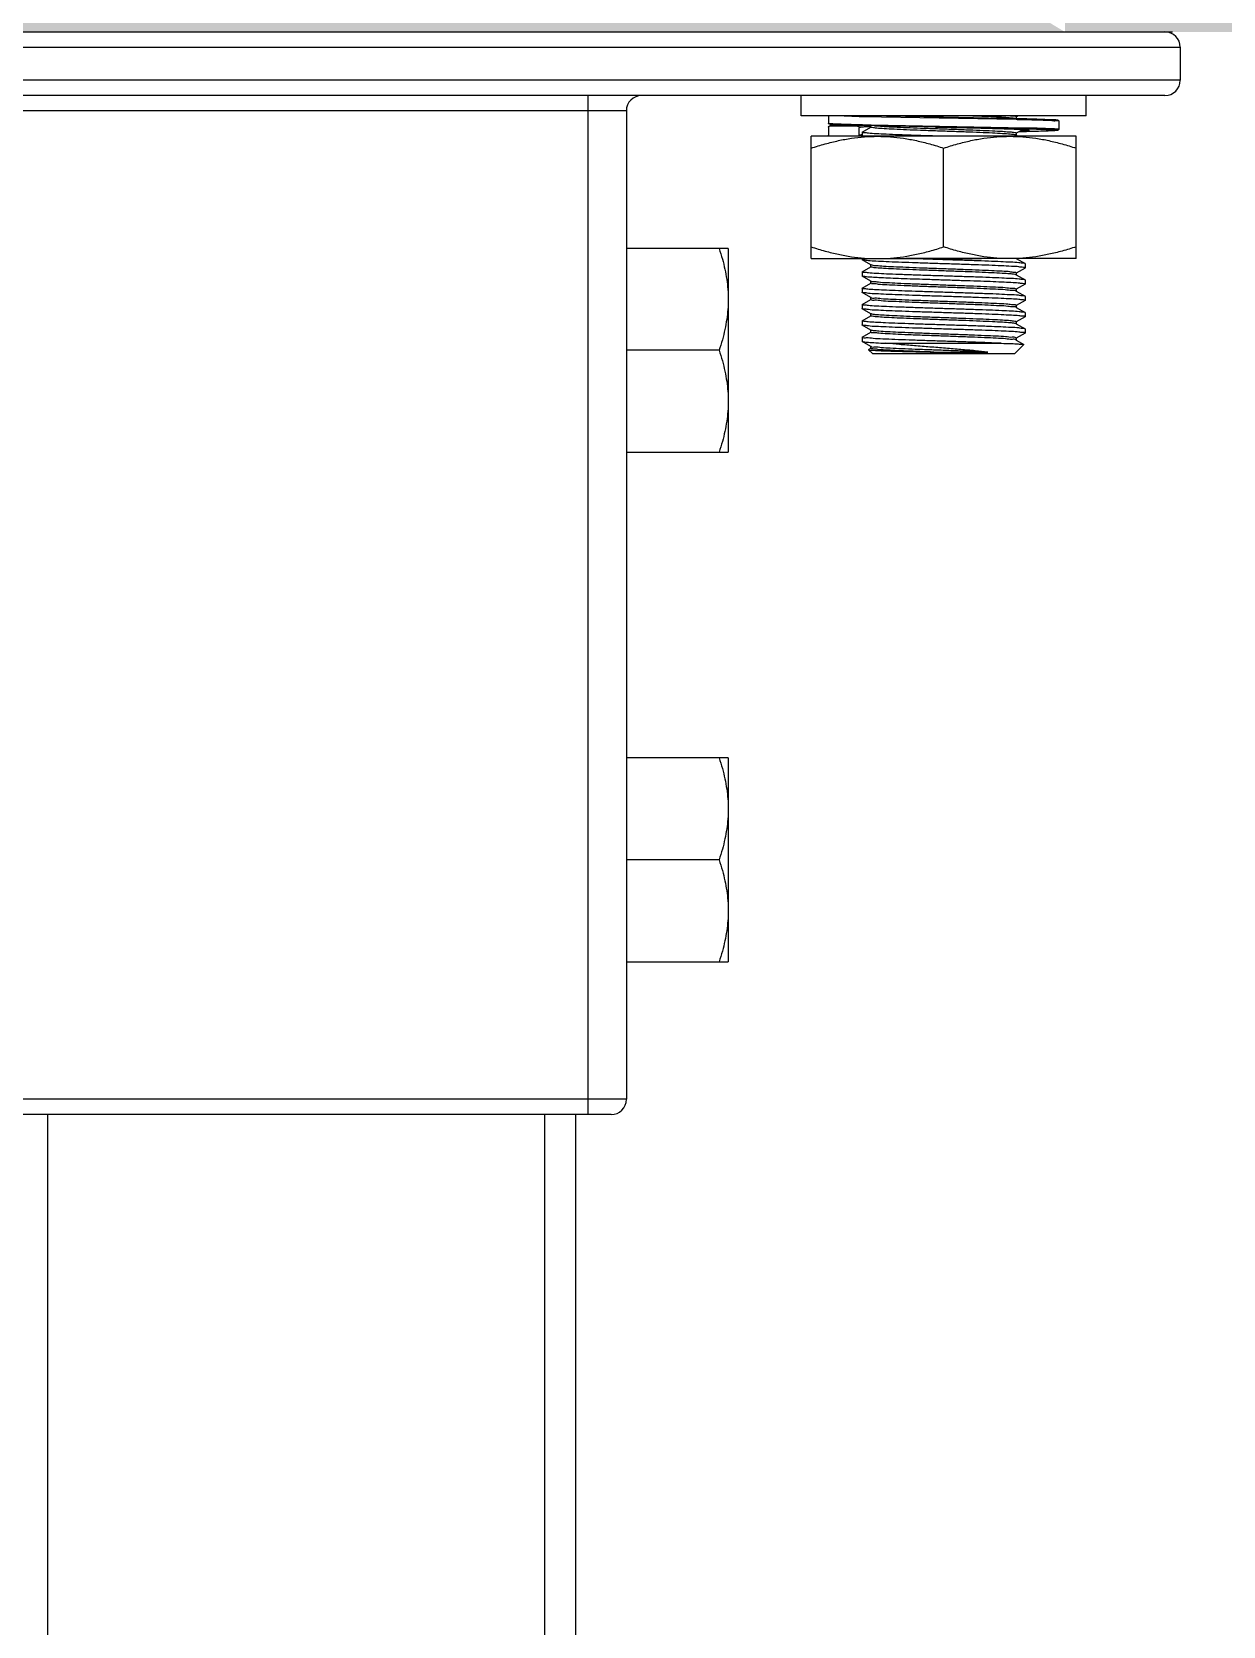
# Model space of a CAD drawing. Extents: x 921423 to 1291758, y 534425 to 1049953.
# Drawn here: x 1128728 to 1129165, y 855382 to 855966 of the extents above; entities that cross this region are included whole.
import ezdxf

# ---------------------------------------------------------------- set-up
doc = ezdxf.new("R2010")
doc.units = 0
doc.header["$LTSCALE"] = 1000
doc.header["$MEASUREMENT"] = 0
for name, color, linetype in [('02___PRT_ALL_AXES', 7, 'Continuous'), ('03___PRT_ALL_CURVES', 7, 'Continuous'), ('11122', 7, 'Continuous')]:
    doc.layers.add(name, color=color, linetype=linetype)

msp = doc.modelspace()

# ---------------------------------------------------------------- hatches: boundary and pattern name
at = {"layer": '11122'}
h = msp.add_hatch(dxfattribs=at)
h.set_pattern_fill('AR-CONC', color=256, scale=50, style=0)
h.set_pattern_definition([(50, (637887.12, 1495774.02), (358.63009, -31.37607), [37.5, -412.5]), (355, (637887.12, 1495774.02), (-69.37567, 376.09607), [30, -330]), (100.4514, (637917, 1495771.4), (289.25469, 344.71977), [31.8701, -350.57106]), (46.1842, (637887.1, 1495874.02), (533.62052, -82.7595), [56.25, -618.75]), (96.6356, (637931.6, 1495867.13), (467.33135, 487.05894), [47.80514, -525.8565]), (351.1842, (637887.1, 1495874), (467.33097, 487.0593), [45, -495]), (21, (637937.12, 1495849.02), (298.45353, -201.30945), [37.5, -412.5]), (326, (637937.12, 1495849.02), (121.65767, 362.57502), [30, -330]), (71.4514, (637962, 1495832.25), (420.11131, 161.26525), [31.8701, -350.57106]), (37.5, (637887.12, 1495774.02), (6.079928, 166.446927), [0, -326, 0, -335, 0, -331.25]), (7.5, (637887.12, 1495774.02), (131.53477, 197.205856), [0, -191, 0, -318.5, 0, -126.25]), (327.5, (637775.62, 1495774.02), (266.911218, -11.277436), [0, -125, 0, -390, 0, -517.5]), (317.5, (637725.62, 1495774.02), (291.593085, 50.05249), [0, -162.5, 0, -259, 0, -367.5])])
edge = h.paths.add_edge_path()
edge.add_line((1125792.68, 856289.45), (1125408.4, 856372.81))
edge.add_line((1125408.4, 856372.81), (1125593.52, 856444.44))
edge.add_line((1125593.52, 856236.15), (1125792.68, 856289.45))
edge.add_line((1125593.52, 856236.15), (1125593.52, 855966.2))
edge.add_line((1125593.52, 856685.33), (1125593.52, 856444.44))
edge.add_line((1125593.52, 856685.33), (1136254.44, 856685.33))
edge.add_line((1125593.52, 855966.2), (1136254.44, 855966.2))
edge.add_line((1129689.91, 856262.16), (1129649.31, 856262.16))
edge.add_line((1129595.58, 856312.24), (1129695.75, 856312.24))
edge.add_line((1129642.03, 856262.16), (1129601.42, 856262.16))
edge.add_line((1129642.03, 856230.29), (1129649.31, 856230.29))
edge.add_line((1129601.42, 856185.42), (1129601.28, 856185.42))
edge.add_line((1129649.31, 856193.86), (1129642.03, 856193.86))
edge.add_line((1129690.06, 856185.42), (1129689.91, 856185.42))
edge.add_line((1129595.58, 856312.24), (1129603.93, 856262.16))
edge.add_line((1129695.75, 856312.24), (1129687.41, 856262.16))
edge.add_line((1129690.06, 856193.86), (1129690.06, 855966.2))
edge.add_line((1129689.91, 856262.16), (1129689.91, 856193.86))
edge.add_line((1129649.31, 856262.16), (1129649.31, 856193.86))
edge.add_line((1129642.03, 856262.16), (1129642.03, 856193.86))
edge.add_line((1129601.42, 856262.16), (1129601.42, 856193.86))
edge.add_line((1129601.28, 856193.86), (1129601.28, 855966.2))
edge.add_line((1129112.27, 856312.53), (1129103.91, 856262.41))
edge.add_line((1129112.27, 856312.53), (1129012.01, 856312.53))
edge.add_line((1129065.78, 856262.41), (1129106.42, 856262.41))
edge.add_line((1129017.86, 856262.41), (1129058.49, 856262.41))
edge.add_line((1129065.78, 856230.51), (1129058.49, 856230.51))
edge.add_line((1129106.42, 856194.05), (1129106.57, 856194.05))
edge.add_line((1129058.49, 856194.05), (1129065.78, 856194.05))
edge.add_line((1129017.71, 856194.05), (1129017.86, 856194.05))
edge.add_line((1129012.01, 856312.53), (1129020.37, 856262.41))
edge.add_line((1129017.71, 856194.05), (1129017.71, 855966.2))
edge.add_line((1129017.86, 856262.41), (1129017.86, 856194.05))
edge.add_line((1129058.49, 856262.41), (1129058.49, 856194.05))
edge.add_line((1129065.78, 856262.41), (1129065.78, 856194.05))
edge.add_line((1129106.42, 856262.41), (1129106.42, 856194.05))
edge.add_line((1129106.57, 856194.05), (1129106.57, 855966.2))
edge.add_line((1128532.27, 856312.53), (1128540.62, 856262.41))
edge.add_line((1128532.27, 856312.53), (1128632.52, 856312.53))
edge.add_line((1128578.75, 856262.41), (1128538.11, 856262.41))
edge.add_line((1128626.68, 856262.41), (1128586.04, 856262.41))
edge.add_line((1128578.75, 856230.51), (1128586.04, 856230.51))
edge.add_line((1128538.11, 856194.05), (1128537.96, 856194.05))
edge.add_line((1128586.04, 856194.05), (1128578.75, 856194.05))
edge.add_line((1128626.83, 856194.05), (1128626.68, 856194.05))
edge.add_line((1128632.52, 856312.53), (1128624.17, 856262.41))
edge.add_line((1128626.83, 856194.05), (1128626.83, 855966.2))
edge.add_line((1128626.68, 856262.41), (1128626.68, 856194.05))
edge.add_line((1128586.04, 856262.41), (1128586.04, 856194.05))
edge.add_line((1128578.75, 856262.41), (1128578.75, 856194.05))
edge.add_line((1128538.11, 856262.41), (1128538.11, 856194.05))
edge.add_line((1128537.96, 856194.05), (1128537.96, 855966.2))
edge.add_line((1132210.96, 856262.16), (1132251.56, 856262.16))
edge.add_line((1132305.28, 856312.24), (1132205.11, 856312.24))
edge.add_line((1132258.84, 856262.16), (1132299.44, 856262.16))
edge.add_line((1132258.84, 856230.29), (1132251.56, 856230.29))
edge.add_line((1132299.44, 856185.42), (1132299.59, 856185.42))
edge.add_line((1132251.56, 856193.86), (1132258.84, 856193.86))
edge.add_line((1132210.81, 856185.42), (1132210.96, 856185.42))
edge.add_line((1132305.28, 856312.24), (1132296.94, 856262.16))
edge.add_line((1132205.11, 856312.24), (1132213.46, 856262.16))
edge.add_line((1132210.81, 856193.86), (1132210.81, 855966.2))
edge.add_line((1132210.96, 856262.16), (1132210.96, 856193.86))
edge.add_line((1132251.56, 856262.16), (1132251.56, 856193.86))
edge.add_line((1132258.84, 856262.16), (1132258.84, 856193.86))
edge.add_line((1132299.44, 856262.16), (1132299.44, 856193.86))
edge.add_line((1132299.59, 856193.86), (1132299.59, 855966.2))
edge.add_line((1133368.91, 856312.53), (1133360.55, 856262.41))
edge.add_line((1133368.91, 856312.53), (1133268.65, 856312.53))
edge.add_line((1133322.43, 856262.41), (1133363.06, 856262.41))
edge.add_line((1133274.5, 856262.41), (1133315.13, 856262.41))
edge.add_line((1133322.43, 856230.51), (1133315.13, 856230.51))
edge.add_line((1133363.06, 856194.05), (1133363.21, 856194.05))
edge.add_line((1133315.13, 856194.05), (1133322.43, 856194.05))
edge.add_line((1133274.35, 856194.05), (1133274.5, 856194.05))
edge.add_line((1133268.65, 856312.53), (1133277.01, 856262.41))
edge.add_line((1133274.35, 856194.05), (1133274.35, 855966.2))
edge.add_line((1133274.5, 856262.41), (1133274.5, 856194.05))
edge.add_line((1133315.13, 856262.41), (1133315.13, 856194.05))
edge.add_line((1133322.43, 856262.41), (1133322.43, 856194.05))
edge.add_line((1133363.06, 856262.41), (1133363.06, 856194.05))
edge.add_line((1133363.21, 856194.05), (1133363.21, 855966.2))
edge.add_line((1132788.91, 856312.53), (1132797.26, 856262.41))
edge.add_line((1132788.91, 856312.53), (1132889.16, 856312.53))
edge.add_line((1132835.39, 856262.41), (1132794.76, 856262.41))
edge.add_line((1132883.32, 856262.41), (1132842.68, 856262.41))
edge.add_line((1132835.39, 856230.51), (1132842.68, 856230.51))
edge.add_line((1132794.76, 856194.05), (1132794.61, 856194.05))
edge.add_line((1132842.68, 856194.05), (1132835.39, 856194.05))
edge.add_line((1132883.47, 856194.05), (1132883.32, 856194.05))
edge.add_line((1132889.16, 856312.53), (1132880.81, 856262.41))
edge.add_line((1132883.47, 856194.05), (1132883.47, 855966.2))
edge.add_line((1132883.32, 856262.41), (1132883.32, 856194.05))
edge.add_line((1132842.68, 856262.41), (1132842.68, 856194.05))
edge.add_line((1132835.39, 856262.41), (1132835.39, 856194.05))
edge.add_line((1132794.76, 856262.41), (1132794.76, 856194.05))
edge.add_line((1132794.61, 856194.05), (1132794.61, 855966.2))
edge.add_line((1136453.6, 856279.11), (1136069.31, 856362.47))
edge.add_line((1136069.31, 856362.47), (1136254.44, 856434.1))
edge.add_line((1136254.44, 856225.81), (1136453.6, 856279.11))
edge.add_line((1136254.44, 856225.81), (1136254.44, 855955.87))
edge.add_line((1136254.44, 856674.99), (1136254.44, 856434.1))
edge.add_line((1135635.64, 856312.01), (1135735.74, 856312.01))
edge.add_line((1135682.05, 856261.96), (1135641.48, 856261.96))
edge.add_line((1135729.91, 856261.96), (1135689.33, 856261.96))
edge.add_line((1135682.05, 856230.11), (1135689.33, 856230.11))
edge.add_line((1135635.64, 856312.01), (1135643.98, 856261.96))
edge.add_line((1135729.91, 856261.96), (1135729.91, 856193.71))
edge.add_line((1135689.33, 856261.96), (1135689.33, 856193.71))
edge.add_line((1135682.05, 856261.96), (1135682.05, 856193.71))
edge.add_line((1135641.48, 856261.96), (1135641.48, 856193.71))
edge.add_line((1135735.74, 856312.01), (1135727.4, 856261.96))
edge.add_line((1135641.48, 856193.71), (1135641.33, 856193.71))
edge.add_line((1135689.33, 856193.71), (1135682.05, 856193.71))
edge.add_line((1135730.06, 856193.71), (1135729.91, 856193.71))
edge.add_line((1135730.06, 856193.71), (1135730.06, 855966.2))
edge.add_line((1135641.33, 856193.71), (1135641.33, 855966.2))

# ---------------------------------------------------------------- linework, layer by layer
at = {"color": 0, "linetype": 'Continuous'}
for p, q in [((1128501.12, 855966.2), (1129146.05, 855966.2)), ((1128495.52, 855960.6), (1129148.85, 855960.6)), ((1129148.85, 855960.6), (1129148.85, 855948.47)), ((1129148.85, 855948.47), (1128495.52, 855948.47)), ((1129143.25, 855942.87), (1128501.12, 855942.87)), ((1128931.85, 855569.54), (1128931.85, 855942.87)), ((1128945.85, 855937.27), (1128698.52, 855937.27)), ((1128945.85, 855937.27), (1128945.85, 855575.14)), ((1129019.95, 855935.4), (1129019.95, 855932.79)), ((1129019.95, 855931.3), (1129019.95, 855931.31)), ((1129019.95, 855931.3), (1129019.95, 855928.31)), ((1129030.59, 855931.67), (1129020.33, 855931.67)), ((1129022.17, 855932.2), (1129021.7, 855932.23)), ((1129022.73, 855932.17), (1129022.17, 855932.2)), ((1129023.39, 855932.14), (1129022.73, 855932.17)), ((1129024.18, 855932.11), (1129023.39, 855932.14)), ((1129025.63, 855932.05), (1129024.18, 855932.11)), ((1129028.12, 855931.98), (1129025.63, 855932.05)), ((1129025.65, 855935.41), (1129031.15, 855935.25)), ((1129030.6, 855931.91), (1129028.12, 855931.98)), ((1129043.88, 855931.62), (1129030.6, 855931.91)), ((1129031.15, 855935.25), (1129032.16, 855935.22)), ((1129031.15, 855928.31), (1129031.15, 855931.11)), ((1129032.16, 855935.22), (1129032.27, 855935.22)), ((1129032.27, 855935.22), (1129032.31, 855935.22)), ((1129032.31, 855935.22), (1129088.72, 855934.17)), ((1129032.32, 855929.48), (1129035.49, 855931.32)), ((1129035.25, 855932.16), (1129035.51, 855932.16)), ((1129035.51, 855932.16), (1129035.56, 855932.16)), ((1129035.51, 855931.3), (1129035.51, 855931.79)), ((1129035.56, 855932.16), (1129091.97, 855931.11)), ((1129041.25, 855935.4), (1129062.06, 855935.03)), ((1129054.95, 855931.42), (1129043.88, 855931.62)), ((1129046.37, 855935.4), (1129051.23, 855935.28)), ((1129046.37, 855935.4), (1129059.4, 855935.09)), ((1129051.23, 855935.28), (1129058.45, 855935.11)), ((1129059.2, 855931.35), (1129054.95, 855931.42)), ((1129058.45, 855935.11), (1129062.06, 855935.03)), ((1129059.2, 855931.35), (1129062.14, 855931.3)), ((1129059.4, 855935.09), (1129062.06, 855935.03)), ((1129062.06, 855935.03), (1129078.56, 855934.74)), ((1129062.06, 855935.03), (1129062.14, 855935.03)), ((1129062.14, 855931.3), (1129062.91, 855931.28)), ((1129062.14, 855931.3), (1129062.91, 855931.28)), ((1129065.75, 855931.22), (1129062.91, 855931.28)), ((1129062.91, 855931.28), (1129091.72, 855930.74)), ((1129072.84, 855931.05), (1129065.75, 855931.22)), ((1129077.68, 855930.93), (1129072.84, 855931.05)), ((1129081.73, 855930.82), (1129077.68, 855930.93)), ((1129084.27, 855930.74), (1129081.73, 855930.82)), ((1129086.41, 855930.67), (1129084.27, 855930.74)), ((1129088.17, 855930.6), (1129086.41, 855930.67)), ((1129089.61, 855930.54), (1129088.17, 855930.6)), ((1129088.77, 855935.03), (1129088.77, 855934.54)), ((1129088.77, 855934.17), (1129089.03, 855934.16)), ((1129089.47, 855935.4), (1129088.78, 855935.01)), ((1129091.23, 855930.45), (1129088.78, 855929.04)), ((1129089.03, 855934.16), (1129092.73, 855934.08)), ((1129090.41, 855930.5), (1129089.61, 855930.54)), ((1129091.09, 855930.46), (1129090.41, 855930.5)), ((1129091.67, 855930.42), (1129091.09, 855930.46)), ((1129091.23, 855930.46), (1129091.32, 855930.45)), ((1129091.32, 855930.45), (1129091.92, 855930.35)), ((1129091.72, 855930.74), (1129091.96, 855930.73)), ((1129091.96, 855930.73), (1129092, 855930.73)), ((1129091.97, 855931.11), (1129092.01, 855931.11)), ((1129104.33, 855933.54), (1129104.33, 855930.55)), ((1129030.99, 855928.01), (1129030.78, 855927.94)), ((1129031.04, 855928.05), (1129030.99, 855928.01)), ((1129031.15, 855928.3), (1129031.04, 855928.05)), ((1129031.15, 855928.31), (1129031.15, 855928.3)), ((1129032.27, 855928.16), (1129031.86, 855928.12)), ((1129032.27, 855929.43), (1129032.32, 855929.48)), ((1129088.71, 855928.35), (1129088.59, 855928.4)), ((1129088.72, 855928.37), (1129089.47, 855927.94)), ((1129088.77, 855929.06), (1129088.77, 855928.37)), ((1129094.81, 855929.7), (1129089.71, 855929.57)), ((1129097.76, 855929.78), (1129094.81, 855929.7)), ((1129099.47, 855929.84), (1129097.76, 855929.78)), ((1129100.42, 855929.88), (1129099.47, 855929.84)), ((1129101.22, 855929.92), (1129100.42, 855929.88)), ((1129032.32, 855882.68), (1129032.27, 855882.74)), ((1129032.27, 855878.26), (1129032.32, 855878.31)), ((1129035.51, 855880.84), (1129032.32, 855882.68)), ((1129032.32, 855878.31), (1129035.49, 855880.14)), ((1129035.56, 855880.81), (1129035.51, 855880.84)), ((1129035.51, 855880.12), (1129035.51, 855880.81)), ((1129035.91, 855880.7), (1129035.58, 855880.85)), ((1129088.77, 855883.14), (1129091.96, 855881.29)), ((1129088.77, 855877.88), (1129088.77, 855877.19)), ((1129091.96, 855879.7), (1129088.78, 855877.86)), ((1129092.01, 855881.24), (1129091.96, 855881.29)), ((1129032.32, 855876.71), (1129032.27, 855876.76)), ((1129032.27, 855872.28), (1129032.32, 855872.33)), ((1129035.51, 855874.87), (1129032.32, 855876.71)), ((1129032.32, 855872.33), (1129035.49, 855874.17)), ((1129035.56, 855874.84), (1129035.51, 855874.87)), ((1129035.51, 855874.15), (1129035.51, 855874.84)), ((1129088.72, 855877.19), (1129088.6, 855877.23)), ((1129088.72, 855877.19), (1129088.77, 855877.16)), ((1129088.77, 855877.16), (1129091.96, 855875.32)), ((1129088.77, 855871.91), (1129088.77, 855871.22)), ((1129091.96, 855873.72), (1129088.78, 855871.89)), ((1129092.01, 855875.27), (1129091.96, 855875.32)), ((1129032.32, 855870.74), (1129032.27, 855870.79)), ((1129032.27, 855866.31), (1129032.32, 855866.36)), ((1129035.51, 855868.89), (1129032.32, 855870.74)), ((1129032.32, 855866.36), (1129035.49, 855868.2)), ((1129035.56, 855868.86), (1129035.51, 855868.89)), ((1129035.51, 855868.18), (1129035.51, 855868.86)), ((1129035.67, 855868.82), (1129035.65, 855868.89)), ((1129088.72, 855871.22), (1129088.77, 855871.19)), ((1129088.77, 855871.19), (1129091.96, 855869.35)), ((1129091.96, 855867.75), (1129088.78, 855865.91)), ((1129092.01, 855869.3), (1129091.96, 855869.35)), ((1129032.32, 855864.76), (1129032.27, 855864.82)), ((1129032.27, 855860.34), (1129032.32, 855860.39)), ((1129035.51, 855862.92), (1129032.32, 855864.76)), ((1129032.32, 855860.39), (1129035.49, 855862.22)), ((1129035.56, 855862.89), (1129035.51, 855862.92)), ((1129035.51, 855862.2), (1129035.51, 855862.89)), ((1129035.7, 855862.86), (1129035.57, 855862.92)), ((1129088.72, 855865.25), (1129088.73, 855865.31)), ((1129088.72, 855865.25), (1129088.77, 855865.22)), ((1129088.77, 855865.94), (1129088.77, 855865.25)), ((1129088.77, 855865.22), (1129091.96, 855863.37)), ((1129091.96, 855861.78), (1129088.78, 855859.94)), ((1129092.01, 855863.32), (1129091.96, 855863.37)), ((1129032.32, 855858.79), (1129032.27, 855858.84)), ((1129032.27, 855854.36), (1129032.32, 855854.41)), ((1129035.51, 855856.95), (1129032.32, 855858.79)), ((1129032.32, 855854.41), (1129035.49, 855856.25)), ((1129035.56, 855856.92), (1129035.51, 855856.95)), ((1129035.51, 855856.23), (1129035.51, 855856.92)), ((1129035.63, 855856.82), (1129035.54, 855856.93)), ((1129088.71, 855859.26), (1129088.59, 855859.31)), ((1129088.72, 855859.27), (1129088.77, 855859.24)), ((1129088.77, 855859.96), (1129088.77, 855859.27)), ((1129088.77, 855859.24), (1129091.96, 855857.4)), ((1129091.96, 855855.8), (1129088.78, 855853.97)), ((1129092.01, 855857.35), (1129091.96, 855857.4)), ((1129032.27, 855852.87), (1129032.32, 855852.82)), ((1129035.51, 855850.97), (1129032.32, 855852.82)), ((1129036.01, 855848.39), (1129034.64, 855849.76)), ((1129034.65, 855849.79), (1129035.49, 855850.28)), ((1129035.56, 855850.94), (1129035.51, 855850.97)), ((1129035.51, 855850.26), (1129035.51, 855850.94)), ((1129041.01, 855852.12), (1129083.25, 855852.12)), ((1129058.58, 855848.89), (1129078.29, 855848.89)), ((1129088.27, 855848.39), (1129091.53, 855851.65)), ((1129088.63, 855853.26), (1129088.57, 855853.36)), ((1129088.72, 855853.3), (1129088.77, 855853.27)), ((1129088.77, 855853.99), (1129088.77, 855853.3)), ((1129088.77, 855853.27), (1129091.52, 855851.68)), ((1129091.52, 855851.68), (1129091.53, 855851.65)), ((1129036.01, 855848.39), (1129088.27, 855848.39)), ((1128945.85, 855575.14), (1128698.52, 855575.14)), ((1128940.25, 855569.54), (1128704.12, 855569.54))]:
    msp.add_line(p, q, dxfattribs=at)
at = {"color": 7, "linetype": 'Continuous'}
for p, q in [((1128733.67, 855569.54), (1128733.67, 852534.35)), ((1128915.8, 855569.54), (1128915.8, 852534.35)), ((1128927.18, 855569.54), (1128927.18, 852534.35))]:
    msp.add_line(p, q, dxfattribs=at)
at = {"color": 0, "linetype": 'Continuous'}
for points in [[(1129021.7, 855932.23), (1129021.49, 855932.25), (1129021.31, 855932.26), (1129021.14, 855932.28), (1129020.99, 855932.29), (1129020.86, 855932.3), (1129020.74, 855932.31), (1129020.64, 855932.33), (1129020.54, 855932.34), (1129020.46, 855932.35), (1129020.39, 855932.37), (1129020.32, 855932.38), (1129020.26, 855932.4), (1129020.19, 855932.43), (1129020.1, 855932.49), (1129019.98, 855932.64), (1129019.95, 855932.78)], [(1129020.58, 855931.75), (1129021.13, 855931.81), (1129022.1, 855931.88), (1129023.84, 855931.97), (1129025.96, 855932.04)], [(1129078.56, 855934.74), (1129083.67, 855934.65), (1129088.38, 855934.55)], [(1129088.38, 855934.55), (1129092.61, 855934.45), (1129096.25, 855934.35), (1129099.26, 855934.25), (1129101.51, 855934.16), (1129102.58, 855934.1), (1129103.12, 855934.06), (1129103.43, 855934.03), (1129103.64, 855934), (1129103.79, 855933.98), (1129103.89, 855933.96), (1129103.98, 855933.94), (1129104.05, 855933.92), (1129104.14, 855933.87), (1129104.25, 855933.77), (1129104.32, 855933.56), (1129104.33, 855933.54)], [(1129093.31, 855930.25), (1129093.3, 855930.25), (1129093.28, 855930.25), (1129093.23, 855930.27), (1129093.16, 855930.28), (1129093.07, 855930.29), (1129092.96, 855930.31), (1129092.84, 855930.32), (1129092.7, 855930.34), (1129092.54, 855930.35), (1129092.35, 855930.37), (1129092.15, 855930.39), (1129091.92, 855930.4), (1129091.67, 855930.42)], [(1129104.33, 855930.55), (1129104.32, 855930.5), (1129104.22, 855930.29), (1129104.12, 855930.21), (1129104.05, 855930.17), (1129103.98, 855930.15), (1129103.91, 855930.13), (1129103.84, 855930.12), (1129103.76, 855930.1), (1129103.66, 855930.09), (1129103.55, 855930.08), (1129103.43, 855930.06), (1129103.28, 855930.05), (1129103.11, 855930.03), (1129102.92, 855930.02), (1129102.71, 855930), (1129102.47, 855929.99), (1129102.2, 855929.97), (1129101.9, 855929.95), (1129101.22, 855929.92)], [(1129031.86, 855928.12), (1129031.69, 855928.11), (1129031.54, 855928.09), (1129031.4, 855928.08), (1129031.28, 855928.06), (1129031.18, 855928.05), (1129031.1, 855928.03), (1129031.03, 855928.02)]]:
    msp.add_lwpolyline(points, dxfattribs=at)
for centre, start, end in [((1129143.25, 855960.6), 0, 90), ((1129143.25, 855948.47), 270, 0), ((1128951.45, 855937.27), 90, 180), ((1128940.25, 855575.14), 270, 0)]:
    msp.add_arc(centre, 5.6, start, end, dxfattribs=at)
for points, start_tangent, end_tangent in [([(1129019.95, 855932.79), (1129020.35, 855932.69), (1129021.54, 855932.59), (1129023.41, 855932.5), (1129025.7, 855932.41), (1129028.3, 855932.34), (1129031.04, 855932.26), (1129033.87, 855932.19), (1129035.25, 855932.16)], (0.000812, -1), (0.999759, -0.021948)), ([(1129019.95, 855931.31), (1129019.98, 855931.44), (1129020.06, 855931.56), (1129020.18, 855931.64), (1129020.33, 855931.67)], (0.022015, 0.999758), (1, 0.000012)), ([(1129025.94, 855932.04), (1129023.86, 855931.97), (1129021.95, 855931.87), (1129020.73, 855931.77), (1129020.33, 855931.67)], (-0.999134, -0.041598), (-0.00163, -0.999999)), ([(1129031.89, 855931.88), (1129031.67, 855931.86), (1129031.14, 855931.8), (1129030.81, 855931.76), (1129030.64, 855931.71), (1129030.59, 855931.67)], (-0.996851, -0.079298), (-0.000108, -1)), ([(1129030.59, 855931.67), (1129030.77, 855931.64), (1129030.92, 855931.56), (1129031.04, 855931.44), (1129031.12, 855931.28), (1129031.15, 855931.11)], (1, 0.000001), (0, -1)), ([(1129035.5, 855931.49), (1129034.12, 855931.43), (1129033, 855931.36), (1129032.21, 855931.3), (1129031.69, 855931.24), (1129031.37, 855931.19), (1129031.2, 855931.15), (1129031.15, 855931.11)], (-0.998986, -0.045029), (-0.000052, -1)), ([(1129035.51, 855931.49), (1129035.5, 855931.49)], (-0.998988, -0.044986), (-0.998986, -0.04503)), ([(1129035.53, 855931.49), (1129035.51, 855931.49)], (-0.998993, -0.044859), (-0.998988, -0.044985)), ([(1129088.59, 855928.4), (1129088.24, 855928.5), (1129086.55, 855928.7), (1129083.76, 855928.9), (1129080.01, 855929.11), (1129075.45, 855929.31), (1129070.3, 855929.51), (1129064.79, 855929.71), (1129059.16, 855929.91), (1129053.66, 855930.11), (1129048.53, 855930.31), (1129044.02, 855930.52), (1129040.32, 855930.72), (1129037.6, 855930.92), (1129035.97, 855931.12), (1129035.52, 855931.31)], (-0.943848, 0.33038), (-0.613481, 0.789709)), ([(1129085.98, 855929.48), (1129083.76, 855929.65), (1129080.01, 855929.85), (1129075.45, 855930.05), (1129070.3, 855930.25), (1129064.79, 855930.46), (1129059.16, 855930.66), (1129053.66, 855930.86), (1129048.53, 855931.06), (1129044.02, 855931.26), (1129040.32, 855931.46), (1129037.6, 855931.67), (1129036.81, 855931.7)], (-0.997868, 0.065264), (-0.995147, 0.098398)), ([(1129062.91, 855931.28), (1129063.35, 855931.27), (1129066.56, 855931.2), (1129069.82, 855931.12), (1129073.16, 855931.04), (1129076.6, 855930.96), (1129080.04, 855930.86), (1129083.47, 855930.76), (1129086.64, 855930.66), (1129089.28, 855930.55), (1129091.23, 855930.46)], (0.999741, -0.022737), (0.990934, -0.134352)), ([(1129087.58, 855934.55), (1129085.69, 855934.75), (1129082.54, 855934.95), (1129078.48, 855935.15), (1129073.69, 855935.35), (1129072.29, 855935.41)], (-0.998972, 0.045339), (-0.999262, 0.038405)), ([(1129088.71, 855935.07), (1129088.72, 855935.09), (1129087.78, 855935.29), (1129086.6, 855935.38)], (0.580061, 0.814573), (-0.993596, 0.112994)), ([(1129088.72, 855934.17), (1129088.74, 855934.17)], (0.999751, -0.022298), (0.999751, -0.02232)), ([(1129088.74, 855934.17), (1129088.77, 855934.17)], (0.999751, -0.02232), (0.99975, -0.022351)), ([(1129092, 855930.73), (1129094.44, 855930.67), (1129097.79, 855930.57), (1129100.45, 855930.47), (1129102.39, 855930.37), (1129103.56, 855930.28), (1129103.95, 855930.18), (1129103.55, 855930.08), (1129102.36, 855929.98), (1129100.41, 855929.88), (1129097.73, 855929.78), (1129094.4, 855929.69), (1129090.67, 855929.59), (1129089.71, 855929.57)], (0.999709, -0.024139), (-0.999744, -0.022638)), ([(1129091.92, 855930.35), (1129092.7, 855930.34), (1129093.41, 855930.23), (1129093.42, 855930.13), (1129092.73, 855930.02), (1129091.36, 855929.91), (1129090.2, 855929.82)], (0.991548, -0.129742), (-0.99958, -0.028996)), ([(1129092.22, 855930.41), (1129091.01, 855930.29), (1129090.94, 855930.28)], (-0.997933, 0.064259), (-0.990272, -0.139145)), ([(1129092.01, 855931.11), (1129094.73, 855931.04), (1129098.11, 855930.94), (1129100.79, 855930.84), (1129102.75, 855930.75), (1129103.93, 855930.65), (1129104.33, 855930.55)], (0.999719, -0.023686), (0.185176, -0.982705)), ([(1129092.73, 855934.08), (1129096.24, 855933.99), (1129099.37, 855933.89), (1129101.77, 855933.79), (1129103.4, 855933.69), (1129104.22, 855933.59), (1129104.23, 855933.54)], (0.999753, -0.022244), (0.014583, -0.999894)), ([(1129020.33, 855927.94), (1129020.18, 855927.97), (1129020.06, 855928.05), (1129019.98, 855928.17), (1129019.95, 855928.31)], (-1, 0.000009), (0, 1)), ([(1129032.27, 855928.48), (1129031.5, 855928.42), (1129031.15, 855928.31)], (-0.986244, -0.165296), (-0.000736, -1)), ([(1129032.27, 855929.42), (1129032.27, 855929.43)], (-0.050503, 0.998724), (0, 1)), ([(1129062.14, 855927.94), (1129056.66, 855928.11), (1129050.94, 855928.3), (1129045.66, 855928.49), (1129041.12, 855928.68), (1129037.41, 855928.87), (1129034.58, 855929.05), (1129032.85, 855929.24), (1129032.27, 855929.42)], (-0.999492, 0.031868), (-0.050502, 0.998724)), ([(1129088.77, 855929.05), (1129088.24, 855929.25), (1129086.55, 855929.45), (1129085.98, 855929.48)], (-0.48086, 0.876797), (-0.997868, 0.065264)), ([(1129032.27, 855878.25), (1129032.27, 855878.26)], (-0.050198, 0.998739), (0, 1)), ([(1129091.99, 855875.34), (1129091.44, 855875.45), (1129089.77, 855875.64), (1129087.07, 855875.82), (1129083.42, 855876.01), (1129078.95, 855876.19), (1129073.79, 855876.38), (1129068.24, 855876.57), (1129062.51, 855876.75), (1129056.69, 855876.94), (1129050.98, 855877.13), (1129045.72, 855877.32), (1129041.19, 855877.5), (1129037.44, 855877.69), (1129034.6, 855877.88), (1129032.85, 855878.07), (1129032.27, 855878.25)], (-0.44984, 0.893109), (-0.050197, 0.998739)), ([(1129092, 855879.76), (1129091.43, 855879.94), (1129089.73, 855880.12), (1129086.97, 855880.31), (1129083.26, 855880.5), (1129078.73, 855880.68), (1129073.57, 855880.87), (1129067.97, 855881.06), (1129062.14, 855881.24), (1129056.31, 855881.43), (1129050.71, 855881.62), (1129045.55, 855881.8), (1129041.02, 855881.99), (1129037.31, 855882.18), (1129034.55, 855882.36), (1129032.85, 855882.55), (1129032.29, 855882.67)], (-0.050562, 0.998721), (-0.439744, 0.898123)), ([(1129088.6, 855877.23), (1129088.18, 855877.34), (1129086.42, 855877.54), (1129083.57, 855877.74), (1129079.76, 855877.94), (1129075.17, 855878.14), (1129069.99, 855878.34), (1129064.46, 855878.55), (1129058.83, 855878.75), (1129053.34, 855878.95), (1129048.25, 855879.15), (1129043.78, 855879.35), (1129040.13, 855879.55), (1129037.47, 855879.75), (1129035.91, 855879.96), (1129035.53, 855880.14)], (-0.952949, 0.303131), (-0.642644, 0.766165)), ([(1129088.77, 855877.88), (1129088.18, 855878.08), (1129086.42, 855878.28), (1129083.57, 855878.49), (1129079.76, 855878.69), (1129075.17, 855878.89), (1129069.99, 855879.09), (1129064.46, 855879.29), (1129058.83, 855879.49), (1129053.34, 855879.7), (1129048.25, 855879.9), (1129043.78, 855880.1), (1129040.13, 855880.3), (1129037.47, 855880.5), (1129035.91, 855880.7)], (0.000602, 1), (-0.941401, 0.337289)), ([(1129092.01, 855879.75), (1129092, 855879.76)], (0, 1), (-0.050563, 0.998721)), ([(1129032.27, 855872.27), (1129032.27, 855872.28)], (-0.056644, 0.998394), (0, 1)), ([(1129054.41, 855871.04), (1129049.17, 855871.22), (1129044.35, 855871.4), (1129040.21, 855871.57), (1129036.82, 855871.75), (1129034.32, 855871.93), (1129032.79, 855872.1), (1129032.27, 855872.27)], (-0.999457, 0.032936), (-0.056644, 0.998394)), ([(1129054.41, 855875.52), (1129049.81, 855875.67), (1129045.55, 855875.83), (1129041.72, 855875.98), (1129038.44, 855876.14), (1129035.8, 855876.3), (1129033.86, 855876.45), (1129032.67, 855876.61), (1129032.3, 855876.69)], (-0.999457, 0.032936), (-0.630908, 0.775858)), ([(1129055.25, 855872.9), (1129049.99, 855873.11), (1129045.27, 855873.31), (1129041.32, 855873.51), (1129038.29, 855873.71), (1129036.33, 855873.91), (1129035.52, 855874.11), (1129035.53, 855874.13)], (-0.999318, 0.036929), (0.642637, 0.766171)), ([(1129055.25, 855873.65), (1129049.99, 855873.85), (1129045.27, 855874.05), (1129041.32, 855874.26), (1129038.29, 855874.46), (1129036.33, 855874.66), (1129035.53, 855874.81)], (-0.999318, 0.036929), (-0.631336, 0.77551)), ([(1129092, 855873.79), (1129091.51, 855873.95), (1129090.02, 855874.12), (1129087.6, 855874.3), (1129084.33, 855874.47), (1129080.32, 855874.65), (1129075.7, 855874.82), (1129070.62, 855874.99), (1129065.26, 855875.17), (1129059.8, 855875.34), (1129054.41, 855875.52)], (-0.05872, 0.998275), (-0.999457, 0.032936)), ([(1129088.69, 855871.86), (1129088.52, 855872.04), (1129087.17, 855872.24), (1129084.69, 855872.44), (1129081.2, 855872.64), (1129076.87, 855872.84), (1129071.87, 855873.05), (1129066.44, 855873.25), (1129060.81, 855873.45), (1129055.25, 855873.65)], (-0.491794, 0.870711), (-0.999318, 0.036929)), ([(1129088.65, 855871.16), (1129088.52, 855871.29), (1129087.17, 855871.49), (1129084.69, 855871.7), (1129081.2, 855871.9), (1129076.87, 855872.1), (1129071.87, 855872.3), (1129066.44, 855872.5), (1129060.81, 855872.7), (1129055.25, 855872.9)], (-0.623148, 0.782104), (-0.999318, 0.036929)), ([(1129092.01, 855873.78), (1129092, 855873.79)], (0, 1), (-0.05872, 0.998275)), ([(1129032.27, 855866.3), (1129032.27, 855866.31)], (-0.050245, 0.998737), (0, 1)), ([(1129091.99, 855863.39), (1129091.44, 855863.51), (1129089.77, 855863.69), (1129087.07, 855863.88), (1129083.42, 855864.06), (1129078.96, 855864.25), (1129073.8, 855864.43), (1129068.24, 855864.62), (1129062.51, 855864.8), (1129056.7, 855864.99), (1129050.98, 855865.18), (1129045.71, 855865.37), (1129041.18, 855865.55), (1129037.44, 855865.74), (1129034.6, 855865.93), (1129032.85, 855866.12), (1129032.27, 855866.3)], (-0.449883, 0.893087), (-0.050246, 0.998737)), ([(1129092, 855867.81), (1129091.43, 855867.99), (1129089.73, 855868.18), (1129086.97, 855868.36), (1129083.26, 855868.55), (1129078.73, 855868.74), (1129073.57, 855868.92), (1129067.97, 855869.11), (1129062.14, 855869.3), (1129056.31, 855869.48), (1129050.71, 855869.67), (1129045.55, 855869.86), (1129041.02, 855870.04), (1129037.31, 855870.23), (1129034.55, 855870.42), (1129032.85, 855870.6), (1129032.29, 855870.72)], (-0.050562, 0.998721), (-0.439744, 0.898123)), ([(1129088.73, 855865.31), (1129087.78, 855865.45), (1129085.69, 855865.65), (1129082.54, 855865.85), (1129078.48, 855866.05), (1129073.69, 855866.26), (1129068.39, 855866.46), (1129062.8, 855866.66), (1129057.19, 855866.86), (1129051.79, 855867.06), (1129046.86, 855867.26), (1129042.61, 855867.46), (1129039.24, 855867.67), (1129036.89, 855867.87), (1129035.67, 855868.07), (1129035.64, 855868.19)], (-0.394986, 0.918687), (-0.127461, 0.991844)), ([(1129088.71, 855865.98), (1129088.72, 855865.99), (1129087.78, 855866.2), (1129085.69, 855866.4), (1129082.54, 855866.6), (1129078.48, 855866.8), (1129073.69, 855867), (1129068.39, 855867.2), (1129062.8, 855867.4), (1129057.19, 855867.61), (1129051.79, 855867.81), (1129046.86, 855868.01), (1129042.61, 855868.21), (1129039.24, 855868.41), (1129036.89, 855868.61), (1129035.67, 855868.82)], (0.580286, 0.814413), (-0.375024, 0.927015)), ([(1129091.99, 855869.36), (1129091.39, 855869.49), (1129089.52, 855869.69), (1129086.48, 855869.88), (1129082.52, 855870.07), (1129077.75, 855870.27), (1129072.24, 855870.46), (1129066.31, 855870.66), (1129060.31, 855870.85), (1129054.41, 855871.04)], (-0.402552, 0.915397), (-0.999457, 0.032936)), ([(1129092.01, 855867.8), (1129092, 855867.81)], (0, 1), (-0.050563, 0.998721)), ([(1129032.27, 855860.33), (1129032.27, 855860.34)], (-0.051676, 0.998664), (0, 1)), ([(1129091.99, 855857.42), (1129091.43, 855857.54), (1129089.67, 855857.73), (1129086.82, 855857.92), (1129083.07, 855858.1), (1129078.56, 855858.29), (1129073.31, 855858.48), (1129067.61, 855858.67), (1129061.79, 855858.85), (1129056.04, 855859.04), (1129050.5, 855859.22), (1129045.35, 855859.41), (1129040.88, 855859.6), (1129037.22, 855859.78), (1129034.5, 855859.97), (1129032.83, 855860.15), (1129032.27, 855860.33)], (-0.43573, 0.900078), (-0.051676, 0.998664)), ([(1129092, 855861.84), (1129091.43, 855862.02), (1129089.73, 855862.2), (1129086.97, 855862.39), (1129083.26, 855862.58), (1129078.73, 855862.76), (1129073.57, 855862.95), (1129067.97, 855863.14), (1129062.14, 855863.32), (1129056.31, 855863.51), (1129050.71, 855863.7), (1129045.55, 855863.88), (1129041.02, 855864.07), (1129037.31, 855864.26), (1129034.55, 855864.44), (1129032.85, 855864.63), (1129032.29, 855864.75)], (-0.050562, 0.998721), (-0.439744, 0.898123)), ([(1129088.59, 855859.31), (1129088.24, 855859.4), (1129086.55, 855859.61), (1129083.76, 855859.81), (1129080.01, 855860.01), (1129075.46, 855860.21), (1129070.31, 855860.41), (1129064.79, 855860.61), (1129059.16, 855860.82), (1129053.66, 855861.02), (1129048.54, 855861.22), (1129044.02, 855861.42), (1129040.32, 855861.62), (1129037.6, 855861.82), (1129035.97, 855862.02), (1129035.52, 855862.21)], (-0.94381, 0.330487), (-0.61327, 0.789874)), ([(1129088.77, 855859.96), (1129088.24, 855860.15), (1129086.55, 855860.35), (1129083.76, 855860.55), (1129080.01, 855860.76), (1129075.46, 855860.96), (1129070.31, 855861.16), (1129064.79, 855861.36), (1129059.16, 855861.56), (1129053.66, 855861.76), (1129048.54, 855861.96), (1129044.02, 855862.17), (1129040.32, 855862.37), (1129037.6, 855862.57), (1129035.97, 855862.77), (1129035.7, 855862.86)], (-0.481675, 0.87635), (-0.930204, 0.367043)), ([(1129092.01, 855861.83), (1129092, 855861.84)], (0, 1), (-0.050563, 0.998721)), ([(1129092, 855855.86), (1129091.43, 855856.04), (1129089.73, 855856.23), (1129086.97, 855856.42), (1129083.26, 855856.6), (1129078.73, 855856.79), (1129073.57, 855856.98), (1129067.97, 855857.16), (1129062.14, 855857.35), (1129056.31, 855857.54), (1129050.71, 855857.72), (1129045.55, 855857.91), (1129041.02, 855858.1), (1129037.31, 855858.28), (1129034.55, 855858.47), (1129032.85, 855858.66), (1129032.29, 855858.77)], (-0.050562, 0.998721), (-0.439744, 0.898123)), ([(1129083.25, 855852.12), (1129078.54, 855852.32), (1129073.15, 855852.51), (1129067.31, 855852.7), (1129061.26, 855852.9), (1129055.24, 855853.09), (1129049.51, 855853.28), (1129044.3, 855853.48), (1129039.82, 855853.67), (1129036.27, 855853.86), (1129033.79, 855854.06), (1129032.47, 855854.25), (1129032.4, 855854.4)], (-0.998989, 0.04495), (-0.304567, 0.952491)), ([(1129088.57, 855853.36), (1129087.28, 855853.56), (1129084.86, 855853.76), (1129081.43, 855853.96), (1129077.14, 855854.17), (1129072.18, 855854.37), (1129066.76, 855854.57), (1129061.14, 855854.77), (1129055.57, 855854.97), (1129050.28, 855855.17), (1129045.53, 855855.38), (1129041.52, 855855.58), (1129038.44, 855855.78), (1129036.41, 855855.98), (1129035.54, 855856.18), (1129035.55, 855856.19)], (-0.621634, 0.783308), (0.628386, 0.777902)), ([(1129088.66, 855853.95), (1129088.57, 855854.11), (1129087.28, 855854.31), (1129084.86, 855854.51), (1129081.43, 855854.71), (1129077.14, 855854.91), (1129072.18, 855855.11), (1129066.76, 855855.32), (1129061.14, 855855.52), (1129055.57, 855855.72), (1129050.28, 855855.92), (1129045.53, 855856.12), (1129041.52, 855856.32), (1129038.44, 855856.52), (1129036.41, 855856.73), (1129035.63, 855856.82)], (-0.345177, 0.938538), (-0.94902, 0.315215)), ([(1129092.01, 855855.86), (1129092, 855855.86)], (0, 1), (-0.050563, 0.998721)), ([(1129032.32, 855852.82), (1129032.84, 855852.68), (1129034.54, 855852.5), (1129037.3, 855852.31), (1129041.01, 855852.12)], (0.884368, -0.466791), (0.998987, -0.044991)), ([(1129034.64, 855849.76), (1129035.33, 855849.63), (1129037.12, 855849.51), (1129039.95, 855849.39), (1129043.66, 855849.26), (1129048.17, 855849.14), (1129053.24, 855849.01), (1129058.58, 855848.89)], (0.707102, -0.707111), (0.999741, -0.022759)), ([(1129058.58, 855848.89), (1129053.4, 855849.08), (1129048.56, 855849.27), (1129044.27, 855849.46), (1129040.7, 855849.65), (1129037.98, 855849.84), (1129036.23, 855850.03), (1129035.52, 855850.22), (1129035.53, 855850.24)], (-0.999352, 0.035994), (0.626426, 0.779481)), ([(1129078.29, 855848.89), (1129073.5, 855849.09), (1129068.21, 855849.29), (1129062.65, 855849.49), (1129057.07, 855849.69), (1129051.72, 855849.89), (1129046.82, 855850.09), (1129042.6, 855850.29), (1129039.25, 855850.49), (1129036.91, 855850.69), (1129035.68, 855850.89), (1129035.65, 855850.97)], (-0.998994, 0.044847), (-0.3027, 0.953086)), ([(1129078.29, 855848.89), (1129073.73, 855849.36), (1129068.46, 855849.83), (1129062.83, 855850.3), (1129057.1, 855850.75), (1129051.4, 855851.21), (1129045.92, 855851.67), (1129041.01, 855852.12)], (-0.993618, 0.112801), (-0.995127, 0.098603)), ([(1129083.25, 855852.12), (1129086.86, 855852), (1129089.51, 855851.89), (1129091.08, 855851.77), (1129091.55, 855851.66)], (0.999576, -0.029101), (-0.572034, -0.82023))]:
    msp.add_spline(points, degree=3, dxfattribs=dict(at, start_tangent=start_tangent, end_tangent=end_tangent))
msp.add_open_spline([(1129091.99, 855881.31), (1129091.91, 855881.48), (1129090.89, 855881.33), (1129089.4, 855881.77), (1129086.48, 855881.79), (1129082.83, 855882.03), (1129078.31, 855882.19), (1129073.17, 855882.38), (1129067.59, 855882.56), (1129061.83, 855882.75), (1129056.13, 855882.93), (1129052.14, 855883.06), (1129050.09, 855883.13), (1129049.87, 855883.14)], degree=3, knots=[0, 0, 0, 0, 0.027815, 0.112951, 0.250907, 0.43217, 0.649711, 0.902138, 1.176792, 1.457527, 1.735292, 2.002231, 2.033359, 2.033359, 2.033359, 2.033359], dxfattribs=at)
at = {"layer": '02___PRT_ALL_AXES', "color": 0, "linetype": 'Continuous'}
for p, q in [((1129009.87, 855935.4), (1129009.87, 855942.87)), ((1129114.41, 855935.4), (1129114.41, 855942.87)), ((1129114.41, 855935.4), (1129009.87, 855935.4)), ((1129013.61, 855883.14), (1129013.61, 855927.94)), ((1129110.67, 855927.94), (1129013.61, 855927.94)), ((1129032.27, 855929.43), (1129032.27, 855927.94)), ((1129110.67, 855883.14), (1129110.67, 855927.94)), ((1129062.14, 855887.47), (1129062.14, 855923.6)), ((1129062.14, 855887.47), (1129062.14, 855893.62)), ((1128983.18, 855886.87), (1128945.85, 855886.87)), ((1128983.18, 855886.87), (1128983.18, 855812.2)), ((1129013.61, 855883.14), (1129076.04, 855883.14)), ((1129032.27, 855883.14), (1129032.27, 855882.74)), ((1129032.27, 855878.26), (1129032.27, 855876.76)), ((1129110.67, 855883.14), (1129048.23, 855883.14)), ((1129092.01, 855881.24), (1129092.01, 855879.75)), ((1129032.27, 855872.28), (1129032.27, 855870.79)), ((1129092.01, 855875.27), (1129092.01, 855873.78)), ((1129032.27, 855866.31), (1129032.27, 855864.82)), ((1129092.01, 855869.3), (1129092.01, 855867.8)), ((1129032.27, 855860.34), (1129032.27, 855858.84)), ((1129092.01, 855863.32), (1129092.01, 855861.83)), ((1129032.27, 855854.36), (1129032.27, 855852.87)), ((1129092.01, 855857.35), (1129092.01, 855855.86)), ((1128979.85, 855849.54), (1128945.85, 855849.54)), ((1128945.85, 855812.2), (1128983.18, 855812.2)), ((1128983.18, 855700.2), (1128945.85, 855700.2)), ((1128983.18, 855700.2), (1128983.18, 855625.54)), ((1128979.85, 855662.87), (1128945.85, 855662.87)), ((1128945.85, 855625.54), (1128983.18, 855625.54))]:
    msp.add_line(p, q, dxfattribs=at)
for points, start_tangent, end_tangent in [([(1129013.61, 855923.6), (1129018.67, 855925.15), (1129023.55, 855926.36), (1129028.34, 855927.23), (1129033.11, 855927.76), (1129037.87, 855927.94)], (0.948683, 0.316228), (1, 0.000001)), ([(1129037.87, 855927.94), (1129042.64, 855927.76), (1129047.4, 855927.23), (1129052.2, 855926.36), (1129057.08, 855925.15), (1129062.14, 855923.6)], (1, 0), (0.948683, -0.316228)), ([(1129062.14, 855923.6), (1129067.2, 855925.15), (1129072.08, 855926.36), (1129076.88, 855927.23), (1129081.64, 855927.76), (1129086.41, 855927.94)], (0.948683, 0.316228), (1, 0.000001)), ([(1129086.41, 855927.94), (1129091.17, 855927.76), (1129095.94, 855927.23), (1129100.73, 855926.36), (1129105.61, 855925.15), (1129110.67, 855923.6)], (1, 0), (0.948683, -0.316228)), ([(1128979.85, 855886.87), (1128981.04, 855882.98), (1128981.97, 855879.22), (1128982.64, 855875.54), (1128983.05, 855871.87), (1128983.18, 855868.2)], (0.316228, -0.948683), (0, -1)), ([(1129013.61, 855887.47), (1129018.67, 855885.92), (1129023.55, 855884.72), (1129028.34, 855883.85), (1129033.11, 855883.32), (1129037.87, 855883.14)], (0.948683, -0.316228), (1, -0.000001)), ([(1129037.87, 855883.14), (1129042.64, 855883.32), (1129047.4, 855883.85), (1129052.2, 855884.72), (1129057.08, 855885.92), (1129062.14, 855887.47)], (1, 0), (0.948683, 0.316228)), ([(1129086.41, 855883.14), (1129081.64, 855883.32), (1129076.88, 855883.85), (1129072.08, 855884.72), (1129067.2, 855885.92), (1129062.14, 855887.47)], (-1, 0), (-0.948683, 0.316228)), ([(1129110.67, 855887.47), (1129105.61, 855885.92), (1129100.73, 855884.72), (1129095.93, 855883.85), (1129091.17, 855883.32), (1129086.41, 855883.14)], (-0.948683, -0.316228), (-1, -0.000001)), ([(1128983.18, 855868.2), (1128983.05, 855864.54), (1128982.64, 855860.87), (1128981.97, 855857.19), (1128981.04, 855853.43), (1128979.85, 855849.54)], (-0.000001, -1), (-0.316228, -0.948683)), ([(1128979.85, 855849.54), (1128981.04, 855845.64), (1128981.97, 855841.89), (1128982.64, 855838.2), (1128983.05, 855834.54), (1128983.18, 855830.87)], (0.316228, -0.948683), (0, -1)), ([(1128983.18, 855830.87), (1128983.05, 855827.21), (1128982.64, 855823.54), (1128981.97, 855819.85), (1128981.04, 855816.1), (1128979.85, 855812.2)], (-0.000001, -1), (-0.316228, -0.948683)), ([(1128979.85, 855700.2), (1128981.04, 855696.31), (1128981.97, 855692.56), (1128982.64, 855688.87), (1128983.05, 855685.2), (1128983.18, 855681.54)], (0.316228, -0.948683), (0, -1)), ([(1128983.18, 855681.54), (1128983.05, 855677.87), (1128982.64, 855674.21), (1128981.97, 855670.52), (1128981.04, 855666.76), (1128979.85, 855662.87)], (-0.000001, -1), (-0.316228, -0.948683)), ([(1128979.85, 855662.87), (1128981.04, 855658.98), (1128981.97, 855655.22), (1128982.64, 855651.54), (1128983.05, 855647.87), (1128983.18, 855644.2)], (0.316228, -0.948683), (0, -1)), ([(1128983.18, 855644.2), (1128983.05, 855640.54), (1128982.64, 855636.87), (1128981.97, 855633.19), (1128981.04, 855629.43), (1128979.85, 855625.54)], (-0.000001, -1), (-0.316228, -0.948683))]:
    msp.add_spline(points, degree=3, dxfattribs=dict(at, start_tangent=start_tangent, end_tangent=end_tangent))
at = {"layer": '03___PRT_ALL_CURVES', "color": 0, "linetype": 'Continuous'}
for p, q in [((1128983.18, 855886.87), (1128983.18, 855812.2)), ((1128983.18, 855700.2), (1128983.18, 855625.54))]:
    msp.add_line(p, q, dxfattribs=at)

doc.saveas('drawing.dxf')
